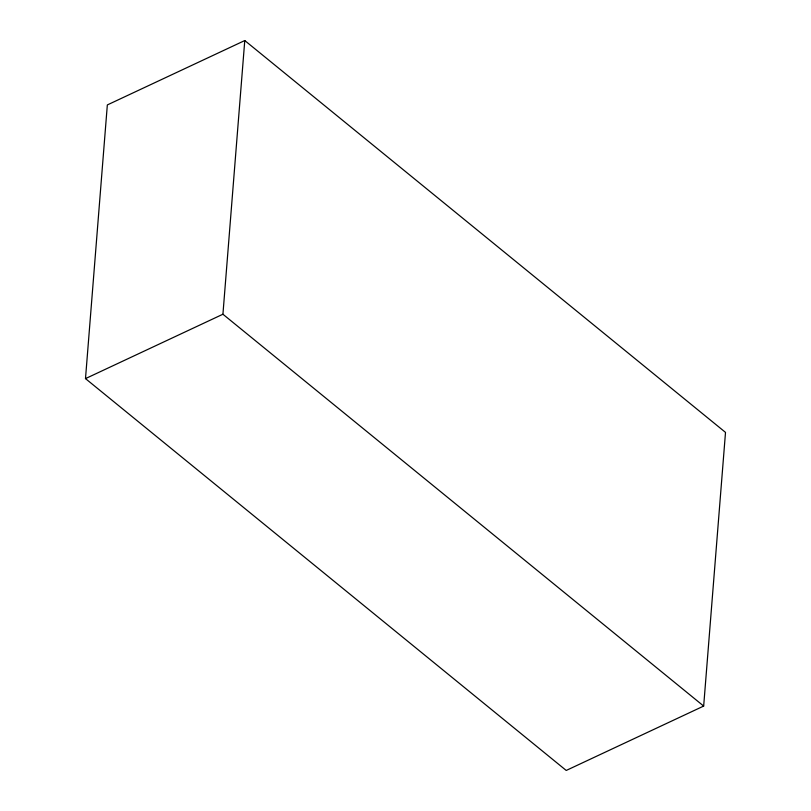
<?xml version="1.0" encoding="UTF-8"?>
<svg xmlns="http://www.w3.org/2000/svg" width="811" height="811" viewBox="0 0 811 811"><rect width="100%" height="100%" fill="white"/><g stroke="black" fill="none" stroke-linecap="round" stroke-linejoin="round"><path stroke-width="1.22" d="M85.49 378.615L107.336 104.933L244.77 40.55L725.51 432.385L703.664 706.067L566.23 770.45L85.49 378.615L222.924 314.232L244.77 40.55M222.924 314.232L703.664 706.067"/></g></svg>
